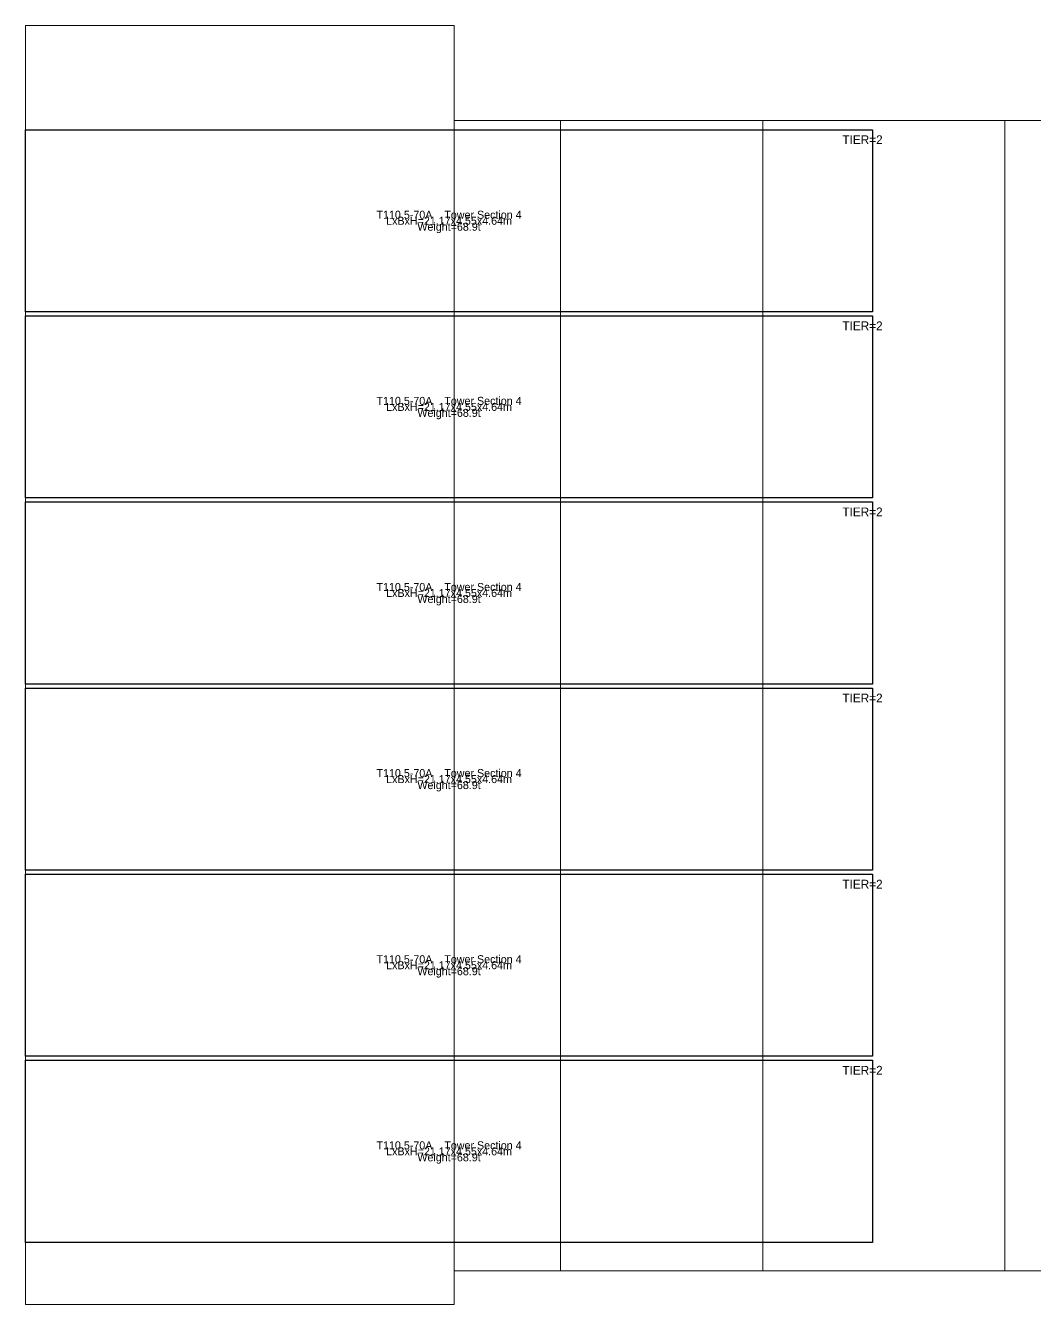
# Model space of a CAD drawing. Header units: millimetres. Extents: x -40149 to 129555, y 0 to 130562.
# Drawn here: x -40149 to -14907, y 98611 to 130562 of the extents above; entities that cross this region are included whole.
import ezdxf
from ezdxf.enums import TextEntityAlignment as Align

# ---------------------------------------------------------------- set-up
doc = ezdxf.new("R2010")
doc.units = ezdxf.units.MM
for name, color, linetype in [('BOUNDARY', 8, 'Continuous'), ('COMP_4', 5, 'Continuous'), ('HATCH_COVER', 140, 'Continuous')]:
    doc.layers.add(name, color=color, linetype=linetype)

msp = doc.modelspace()

# ---------------------------------------------------------------- linework, layer by layer
at = {"layer": 'BOUNDARY', "lineweight": 15}
msp.add_lwpolyline([(-40149, 98611), (-40149, 130562), (-29439, 130562), (-29439, 128188), (101283, 128188), (101283, 126720), (116469, 126720), (116469, 124520), (124009, 124520), (124009, 104631), (116469, 104631), (116469, 101695), (101283, 101695), (101283, 99453), (-29439, 99453), (-29439, 98611), (-40149, 98611)], dxfattribs=at)
at = {"layer": 'COMP_4', "lineweight": 25}
for points in [[(-40149, 123411), (-40149, 127961), (-18979, 127961), (-18979, 123411), (-40149, 123411)], [(-40149, 118761), (-40149, 123311), (-18979, 123311), (-18979, 118761), (-40149, 118761)], [(-40149, 114111), (-40149, 118661), (-18979, 118661), (-18979, 114111), (-40149, 114111)], [(-40149, 109461), (-40149, 114011), (-18979, 114011), (-18979, 109461), (-40149, 109461)], [(-40149, 104811), (-40149, 109361), (-18979, 109361), (-18979, 104811), (-40149, 104811)], [(-40149, 100161), (-40149, 104711), (-18979, 104711), (-18979, 100161), (-40149, 100161)]]:
    msp.add_lwpolyline(points, dxfattribs=at)
at = {"layer": 'HATCH_COVER', "lineweight": 20}
for points in [[(-40149, 98611), (-40149, 130562), (-29439, 130562), (-29439, 98611), (-40149, 98611)], [(-26778, 99453), (-26778, 128188), (-21719, 128188), (-21719, 99453), (-26778, 99453)], [(-21719, 99453), (-21719, 128188), (-15673, 128188), (-15673, 99453), (-21719, 99453)], [(-15673, 99453), (-15673, 128188), (-9393, 128188), (-9393, 99453), (-15673, 99453)]]:
    msp.add_lwpolyline(points, dxfattribs=at)

# ---------------------------------------------------------------- texts
at = {"layer": 'COMP_4', "color": 1}
for p in [(-19229, 127711), (-19229, 123061), (-19229, 118411), (-19229, 113761), (-19229, 109111), (-19229, 104461)]:
    msp.add_text('TIER=2', height=220, dxfattribs=at).set_placement(p, align=Align.MIDDLE_CENTER)
at = {"layer": 'COMP_4'}
for s, p in [('T110.5-70A    Tower Section 4', (-29564, 125836)), ('LxBxH=21.17x4.55x4.64m', (-29564, 125686)), ('Weight=68.9t', (-29564, 125536)), ('T110.5-70A    Tower Section 4', (-29564, 121186)), ('LxBxH=21.17x4.55x4.64m', (-29564, 121036)), ('Weight=68.9t', (-29564, 120886)), ('T110.5-70A    Tower Section 4', (-29564, 116536)), ('LxBxH=21.17x4.55x4.64m', (-29564, 116386)), ('Weight=68.9t', (-29564, 116236)), ('T110.5-70A    Tower Section 4', (-29564, 111886)), ('LxBxH=21.17x4.55x4.64m', (-29564, 111736)), ('Weight=68.9t', (-29564, 111586)), ('T110.5-70A    Tower Section 4', (-29564, 107236)), ('LxBxH=21.17x4.55x4.64m', (-29564, 107086)), ('Weight=68.9t', (-29564, 106936)), ('T110.5-70A    Tower Section 4', (-29564, 102586)), ('LxBxH=21.17x4.55x4.64m', (-29564, 102436)), ('Weight=68.9t', (-29564, 102286))]:
    msp.add_text(s, height=200, dxfattribs=at).set_placement(p, align=Align.MIDDLE_CENTER)

doc.saveas('drawing.dxf')
